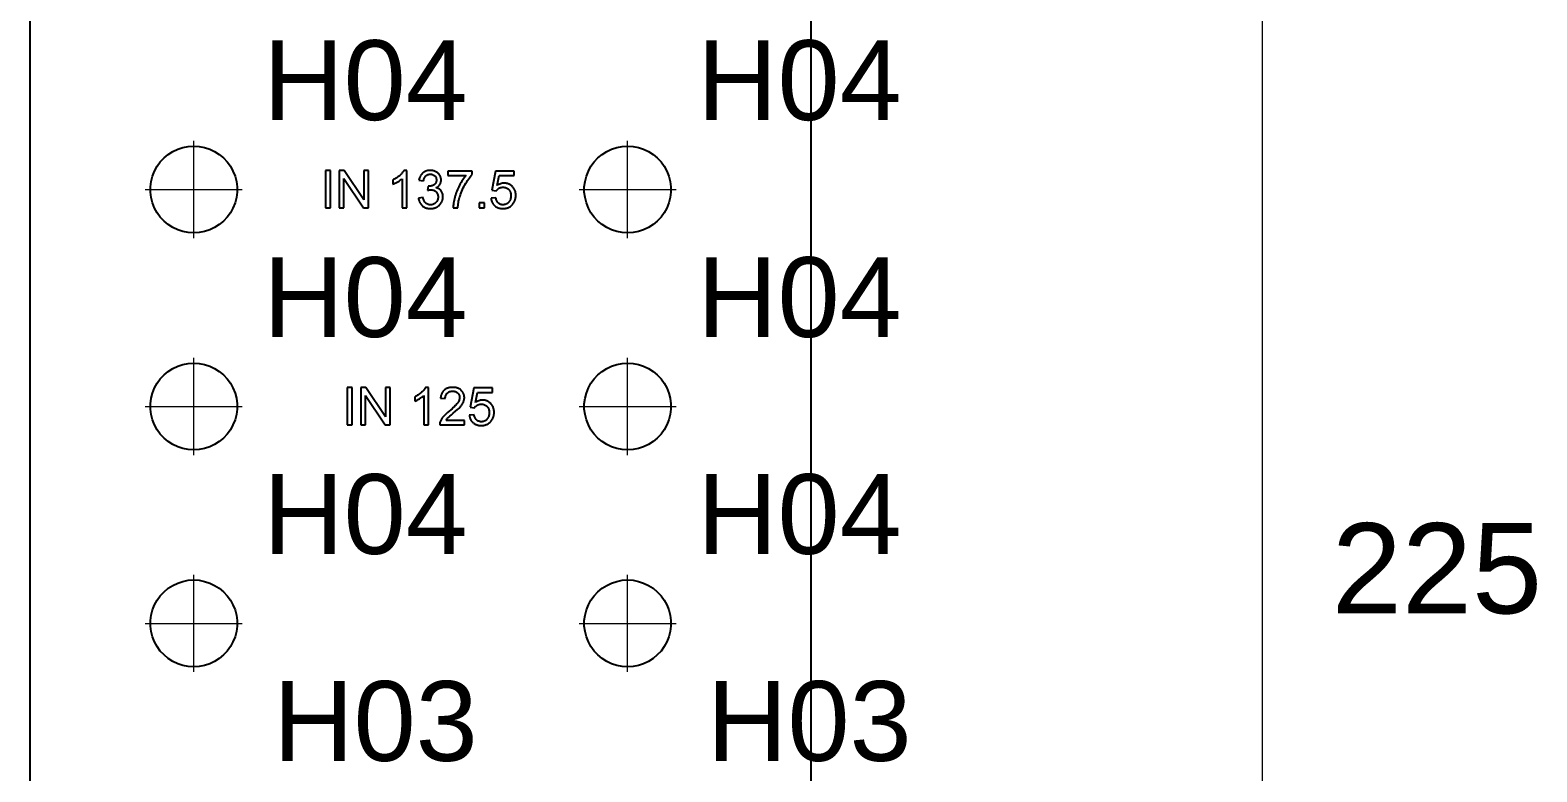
# Paper-space layout '01_三视图' of a CAD drawing. Header units: millimetres. Extents: x 8 to 451, y 8 to 289.
# Drawn here: x 149.75 to 193.16, y 185.43 to 206.8 of the extents above; entities that cross this region are included whole.
import ezdxf

# ---------------------------------------------------------------- set-up
doc = ezdxf.new("R2010")
doc.units = ezdxf.units.MM
doc.linetypes.add('WP_HIDDEN', pattern=[2.3, 1.5, -0.8])
for name, color, linetype, lineweight in [('ANNOTATIONS', 7, 'CONTINUOUS', 18), ('HIDDEN', 7, 'WP_HIDDEN', 13), ('VISIBLE', 7, 'CONTINUOUS', 25)]:
    doc.layers.add(name, color=color, linetype=linetype, lineweight=lineweight)
doc.styles.add('CJK', font='Arial Unicode.ttf')

psp = doc.layouts.new('01_三视图')

# ---------------------------------------------------------------- linework, layer by layer
at = {"layer": 'ANNOTATIONS'}
for p, q in [((185.25, 133.75), (185.25, 246.25)), ((154.463, 200.813), (154.463, 203.613)), ((166.963, 200.813), (166.963, 203.613)), ((153.063, 202.213), (155.863, 202.213)), ((165.563, 202.213), (168.363, 202.213)), ((154.463, 194.563), (154.463, 197.363)), ((166.963, 194.563), (166.963, 197.363)), ((153.063, 195.963), (155.863, 195.963)), ((165.563, 195.963), (168.363, 195.963)), ((154.463, 188.313), (154.463, 191.113)), ((166.963, 188.313), (166.963, 191.113)), ((153.063, 189.713), (155.863, 189.713)), ((165.563, 189.713), (168.363, 189.713))]:
    psp.add_line(p, q, dxfattribs=at)
at = {"layer": 'HIDDEN'}
for points in [[(149.75, 138.75), (149.75, 246.25)], [(172.25, 138.75), (172.25, 246.25)], [(160.987, 201.817), (160.995, 201.805)]]:
    psp.add_lwpolyline(points, dxfattribs=at)
at = {"layer": 'VISIBLE'}
for points in [[(149.75, 140.25), (149.75, 246.25)], [(172.25, 140.25), (172.25, 246.25)], [(154.463, 200.963), (154.306, 200.973), (154.152, 201.002), (154.003, 201.05), (153.86, 201.117), (153.728, 201.201), (153.607, 201.301), (153.5, 201.416), (153.407, 201.543), (153.332, 201.68), (153.274, 201.826), (153.235, 201.978), (153.215, 202.134), (153.215, 202.291), (153.235, 202.447), (153.274, 202.599), (153.332, 202.745), (153.407, 202.882), (153.5, 203.009), (153.607, 203.124), (153.728, 203.224), (153.86, 203.308), (154.003, 203.375), (154.152, 203.423), (154.306, 203.453), (154.463, 203.463), (154.619, 203.453), (154.774, 203.423), (154.923, 203.375), (155.065, 203.308), (155.197, 203.224), (155.318, 203.124), (155.426, 203.009), (155.518, 202.882), (155.594, 202.745), (155.652, 202.599), (155.691, 202.447), (155.71, 202.291), (155.71, 202.134), (155.691, 201.978), (155.652, 201.826), (155.594, 201.68), (155.518, 201.543), (155.426, 201.416), (155.318, 201.301), (155.197, 201.201), (155.065, 201.117), (154.923, 201.05), (154.774, 201.002), (154.619, 200.973), (154.463, 200.963)], [(166.963, 200.963), (166.806, 200.973), (166.652, 201.002), (166.503, 201.05), (166.36, 201.117), (166.228, 201.201), (166.107, 201.301), (166, 201.416), (165.907, 201.543), (165.832, 201.68), (165.774, 201.826), (165.735, 201.978), (165.715, 202.134), (165.715, 202.291), (165.735, 202.447), (165.774, 202.599), (165.832, 202.745), (165.907, 202.882), (166, 203.009), (166.107, 203.124), (166.228, 203.224), (166.36, 203.308), (166.503, 203.375), (166.652, 203.423), (166.806, 203.453), (166.963, 203.463), (167.119, 203.453), (167.274, 203.423), (167.423, 203.375), (167.565, 203.308), (167.697, 203.224), (167.818, 203.124), (167.926, 203.009), (168.018, 202.882), (168.094, 202.745), (168.152, 202.599), (168.191, 202.447), (168.21, 202.291), (168.21, 202.134), (168.191, 201.978), (168.152, 201.826), (168.094, 201.68), (168.018, 201.543), (167.926, 201.416), (167.818, 201.301), (167.697, 201.201), (167.565, 201.117), (167.423, 201.05), (167.274, 201.002), (167.119, 200.973), (166.963, 200.963)], [(158.258, 202.758), (158.258, 201.682)], [(158.4, 202.758), (158.258, 202.758)], [(158.4, 201.682), (158.4, 202.758)], [(158.65, 202.758), (158.65, 201.682)], [(158.796, 202.758), (158.65, 202.758)], [(159.361, 201.913), (158.796, 202.758)], [(159.361, 202.758), (159.361, 201.913)], [(159.498, 202.758), (159.361, 202.758)], [(159.498, 201.682), (159.498, 202.758)], [(160.494, 202.728), (160.482, 202.71)], [(160.505, 202.745), (160.494, 202.728)], [(160.514, 202.763), (160.505, 202.745)], [(160.599, 202.763), (160.514, 202.763)], [(160.599, 201.682), (160.599, 202.763)], [(161.096, 202.714), (161.084, 202.707)], [(161.108, 202.722), (161.096, 202.714)], [(161.12, 202.728), (161.108, 202.722)], [(161.132, 202.734), (161.12, 202.728)], [(161.145, 202.74), (161.132, 202.734)], [(161.158, 202.744), (161.145, 202.74)], [(161.172, 202.749), (161.158, 202.744)], [(161.186, 202.752), (161.172, 202.749)], [(161.2, 202.756), (161.186, 202.752)], [(161.214, 202.758), (161.2, 202.756)], [(161.229, 202.76), (161.214, 202.758)], [(161.244, 202.762), (161.229, 202.76)], [(161.276, 202.763), (161.244, 202.762)], [(161.298, 202.762), (161.276, 202.763)], [(161.319, 202.76), (161.298, 202.762)], [(161.34, 202.757), (161.319, 202.76)], [(161.36, 202.753), (161.34, 202.757)], [(161.38, 202.748), (161.36, 202.753)], [(161.4, 202.741), (161.38, 202.748)], [(161.419, 202.734), (161.4, 202.741)], [(161.438, 202.725), (161.419, 202.734)], [(161.456, 202.715), (161.438, 202.725)], [(161.473, 202.704), (161.456, 202.715)], [(161.783, 202.744), (161.783, 202.617)], [(162.48, 202.744), (161.783, 202.744)], [(162.48, 202.642), (162.48, 202.744)], [(163.156, 202.744), (163.052, 202.191)], [(163.692, 202.744), (163.156, 202.744)], [(163.692, 202.617), (163.692, 202.744)], [(158.786, 202.528), (159.352, 201.682)], [(158.786, 201.682), (158.786, 202.528)], [(160.23, 202.506), (160.203, 202.492)], [(160.203, 202.492), (160.203, 202.365)], [(160.203, 202.365), (160.235, 202.377)], [(160.257, 202.52), (160.23, 202.506)], [(160.235, 202.377), (160.269, 202.393)], [(160.282, 202.535), (160.257, 202.52)], [(160.269, 202.393), (160.304, 202.412)], [(160.307, 202.55), (160.282, 202.535)], [(160.304, 202.412), (160.342, 202.433)], [(160.331, 202.566), (160.307, 202.55)], [(160.354, 202.583), (160.331, 202.566)], [(160.342, 202.433), (160.379, 202.456)], [(160.376, 202.601), (160.354, 202.583)], [(160.397, 202.619), (160.376, 202.601)], [(160.379, 202.456), (160.412, 202.479)], [(160.417, 202.637), (160.397, 202.619)], [(160.412, 202.479), (160.442, 202.501)], [(160.435, 202.656), (160.417, 202.637)], [(160.452, 202.674), (160.435, 202.656)], [(160.442, 202.501), (160.455, 202.513)], [(160.468, 202.692), (160.452, 202.674)], [(160.455, 202.513), (160.467, 202.524)], [(160.467, 202.524), (160.467, 201.682)], [(160.482, 202.71), (160.468, 202.692)], [(160.959, 202.516), (160.952, 202.484)], [(160.952, 202.484), (161.084, 202.46)], [(160.968, 202.546), (160.959, 202.516)], [(160.973, 202.561), (160.968, 202.546)], [(160.979, 202.575), (160.973, 202.561)], [(160.985, 202.588), (160.979, 202.575)], [(160.992, 202.602), (160.985, 202.588)], [(160.999, 202.614), (160.992, 202.602)], [(161.006, 202.626), (160.999, 202.614)], [(161.014, 202.638), (161.006, 202.626)], [(161.023, 202.649), (161.014, 202.638)], [(161.032, 202.66), (161.023, 202.649)], [(161.042, 202.67), (161.032, 202.66)], [(161.052, 202.68), (161.042, 202.67)], [(161.062, 202.69), (161.052, 202.68)], [(161.073, 202.698), (161.062, 202.69)], [(161.084, 202.707), (161.073, 202.698)], [(161.084, 202.46), (161.088, 202.484)], [(161.088, 202.484), (161.094, 202.506)], [(161.094, 202.506), (161.1, 202.526)], [(161.1, 202.526), (161.108, 202.545)], [(161.108, 202.545), (161.117, 202.562)], [(161.117, 202.562), (161.127, 202.578)], [(161.127, 202.578), (161.138, 202.593)], [(161.138, 202.593), (161.15, 202.606)], [(161.15, 202.606), (161.163, 202.617)], [(161.163, 202.617), (161.177, 202.627)], [(161.177, 202.627), (161.192, 202.635)], [(161.192, 202.635), (161.208, 202.642)], [(161.214, 202.307), (161.199, 202.191)], [(161.208, 202.642), (161.224, 202.647)], [(161.235, 202.306), (161.214, 202.307)], [(161.224, 202.647), (161.242, 202.651)], [(161.256, 202.307), (161.235, 202.306)], [(161.242, 202.651), (161.26, 202.653)], [(161.277, 202.309), (161.256, 202.307)], [(161.26, 202.653), (161.279, 202.654)], [(161.296, 202.312), (161.277, 202.309)], [(161.279, 202.654), (161.298, 202.653)], [(161.316, 202.317), (161.296, 202.312)], [(161.298, 202.653), (161.316, 202.651)], [(161.316, 202.651), (161.333, 202.647)], [(161.334, 202.323), (161.316, 202.317)], [(161.333, 202.647), (161.349, 202.642)], [(161.353, 202.331), (161.334, 202.323)], [(161.349, 202.642), (161.365, 202.635)], [(161.37, 202.34), (161.353, 202.331)], [(161.365, 202.635), (161.379, 202.627)], [(161.387, 202.35), (161.37, 202.34)], [(161.379, 202.627), (161.393, 202.617)], [(161.396, 202.356), (161.387, 202.35)], [(161.393, 202.617), (161.406, 202.606)], [(161.403, 202.362), (161.396, 202.356)], [(161.41, 202.368), (161.403, 202.362)], [(161.406, 202.606), (161.417, 202.594)], [(161.417, 202.375), (161.41, 202.368)], [(161.417, 202.594), (161.427, 202.581)], [(161.423, 202.382), (161.417, 202.375)], [(161.429, 202.39), (161.423, 202.382)], [(161.427, 202.581), (161.436, 202.567)], [(161.434, 202.398), (161.429, 202.39)], [(161.438, 202.406), (161.434, 202.398)], [(161.436, 202.567), (161.443, 202.552)], [(161.442, 202.415), (161.438, 202.406)], [(161.445, 202.424), (161.442, 202.415)], [(161.443, 202.552), (161.448, 202.537)], [(161.448, 202.433), (161.445, 202.424)], [(161.448, 202.537), (161.452, 202.521)], [(161.451, 202.443), (161.448, 202.433)], [(161.454, 202.464), (161.451, 202.443)], [(161.452, 202.521), (161.454, 202.504)], [(161.454, 202.504), (161.455, 202.486)], [(161.455, 202.486), (161.454, 202.464)], [(161.46, 202.274), (161.477, 202.283)], [(161.489, 202.693), (161.473, 202.704)], [(161.477, 202.283), (161.492, 202.293)], [(161.503, 202.68), (161.489, 202.693)], [(161.492, 202.293), (161.507, 202.304)], [(161.517, 202.667), (161.503, 202.68)], [(161.507, 202.304), (161.52, 202.316)], [(161.53, 202.653), (161.517, 202.667)], [(161.52, 202.316), (161.532, 202.329)], [(161.541, 202.638), (161.53, 202.653)], [(161.532, 202.329), (161.543, 202.342)], [(161.551, 202.622), (161.541, 202.638)], [(161.543, 202.342), (161.553, 202.356)], [(161.561, 202.605), (161.551, 202.622)], [(161.553, 202.356), (161.562, 202.37)], [(161.569, 202.589), (161.561, 202.605)], [(161.562, 202.37), (161.57, 202.385)], [(161.575, 202.572), (161.569, 202.589)], [(161.57, 202.385), (161.576, 202.401)], [(161.581, 202.554), (161.575, 202.572)], [(161.576, 202.401), (161.581, 202.416)], [(161.585, 202.537), (161.581, 202.554)], [(161.581, 202.416), (161.585, 202.432)], [(161.588, 202.519), (161.585, 202.537)], [(161.585, 202.432), (161.588, 202.449)], [(161.59, 202.501), (161.588, 202.519)], [(161.588, 202.449), (161.59, 202.466)], [(161.591, 202.483), (161.59, 202.501)], [(161.59, 202.466), (161.591, 202.483)], [(161.783, 202.617), (162.31, 202.617)], [(162.099, 202.294), (162.079, 202.251)], [(162.121, 202.336), (162.099, 202.294)], [(162.143, 202.377), (162.121, 202.336)], [(162.166, 202.416), (162.143, 202.377)], [(162.189, 202.454), (162.166, 202.416)], [(162.213, 202.49), (162.189, 202.454)], [(162.237, 202.524), (162.213, 202.49)], [(162.229, 202.259), (162.252, 202.305)], [(162.261, 202.557), (162.237, 202.524)], [(162.252, 202.305), (162.276, 202.351)], [(162.285, 202.588), (162.261, 202.557)], [(162.276, 202.351), (162.302, 202.395)], [(162.31, 202.617), (162.285, 202.588)], [(162.302, 202.395), (162.327, 202.437)], [(162.327, 202.437), (162.352, 202.477)], [(162.352, 202.477), (162.378, 202.514)], [(162.378, 202.514), (162.403, 202.549)], [(162.403, 202.549), (162.429, 202.582)], [(162.429, 202.582), (162.454, 202.613)], [(162.454, 202.613), (162.48, 202.642)], [(163.204, 202.328), (163.262, 202.617)], [(163.228, 202.344), (163.204, 202.328)], [(163.253, 202.358), (163.228, 202.344)], [(163.278, 202.369), (163.253, 202.358)], [(163.262, 202.617), (163.692, 202.617)], [(163.303, 202.379), (163.278, 202.369)], [(163.329, 202.386), (163.303, 202.379)], [(163.326, 202.275), (163.341, 202.277)], [(163.355, 202.391), (163.329, 202.386)], [(163.341, 202.277), (163.356, 202.278)], [(163.381, 202.394), (163.355, 202.391)], [(163.356, 202.278), (163.372, 202.279)], [(163.372, 202.279), (163.397, 202.278)], [(163.407, 202.396), (163.381, 202.394)], [(163.397, 202.278), (163.421, 202.275)], [(163.425, 202.395), (163.407, 202.396)], [(163.442, 202.394), (163.425, 202.395)], [(163.459, 202.392), (163.442, 202.394)], [(163.475, 202.389), (163.459, 202.392)], [(163.491, 202.386), (163.475, 202.389)], [(163.507, 202.382), (163.491, 202.386)], [(163.522, 202.377), (163.507, 202.382)], [(163.537, 202.371), (163.522, 202.377)], [(163.552, 202.365), (163.537, 202.371)], [(163.566, 202.357), (163.552, 202.365)], [(163.58, 202.349), (163.566, 202.357)], [(163.594, 202.341), (163.58, 202.349)], [(163.607, 202.331), (163.594, 202.341)], [(163.62, 202.321), (163.607, 202.331)], [(163.633, 202.31), (163.62, 202.321)], [(163.645, 202.298), (163.633, 202.31)], [(163.657, 202.285), (163.645, 202.298)], [(163.668, 202.273), (163.657, 202.285)], [(161.071, 201.984), (160.939, 201.966)], [(160.939, 201.966), (160.941, 201.949)], [(160.941, 201.949), (160.943, 201.933)], [(160.943, 201.933), (160.946, 201.917)], [(160.946, 201.917), (160.95, 201.902)], [(160.95, 201.902), (160.955, 201.887)], [(160.955, 201.887), (160.96, 201.872)], [(160.96, 201.872), (160.966, 201.858)], [(160.966, 201.858), (160.972, 201.844)], [(160.972, 201.844), (160.979, 201.831)], [(161.077, 201.956), (161.071, 201.984)], [(161.084, 201.931), (161.077, 201.956)], [(161.092, 201.908), (161.084, 201.931)], [(161.102, 201.887), (161.092, 201.908)], [(161.112, 201.868), (161.102, 201.887)], [(161.123, 201.85), (161.112, 201.868)], [(161.135, 201.835), (161.123, 201.85)], [(161.199, 202.191), (161.226, 202.198)], [(161.226, 202.198), (161.251, 202.202)], [(161.251, 202.202), (161.273, 202.205)], [(161.273, 202.205), (161.293, 202.206)], [(161.293, 202.206), (161.315, 202.205)], [(161.315, 202.205), (161.336, 202.202)], [(161.336, 202.202), (161.357, 202.198)], [(161.357, 202.198), (161.376, 202.191)], [(161.376, 202.191), (161.395, 202.183)], [(161.395, 202.183), (161.412, 202.173)], [(161.412, 202.173), (161.429, 202.161)], [(161.429, 202.161), (161.444, 202.147)], [(161.454, 201.853), (161.439, 201.837)], [(161.442, 202.265), (161.46, 202.274)], [(161.466, 202.259), (161.442, 202.265)], [(161.444, 202.147), (161.458, 202.132)], [(161.467, 201.871), (161.454, 201.853)], [(161.458, 202.132), (161.47, 202.115)], [(161.487, 202.251), (161.466, 202.259)], [(161.478, 201.89), (161.467, 201.871)], [(161.47, 202.115), (161.48, 202.098)], [(161.487, 201.909), (161.478, 201.89)], [(161.48, 202.098), (161.489, 202.08)], [(161.508, 202.242), (161.487, 202.251)], [(161.494, 201.93), (161.487, 201.909)], [(161.489, 202.08), (161.495, 202.061)], [(161.499, 201.951), (161.494, 201.93)], [(161.495, 202.061), (161.5, 202.04)], [(161.502, 201.973), (161.499, 201.951)], [(161.5, 202.04), (161.502, 202.019)], [(161.502, 202.019), (161.503, 201.997)], [(161.503, 201.997), (161.502, 201.973)], [(161.527, 202.231), (161.508, 202.242)], [(161.545, 202.219), (161.527, 202.231)], [(161.562, 202.205), (161.545, 202.219)], [(161.577, 202.19), (161.562, 202.205)], [(161.591, 202.173), (161.577, 202.19)], [(161.603, 202.156), (161.591, 202.173)], [(161.614, 202.137), (161.603, 202.156)], [(161.603, 201.84), (161.611, 201.855)], [(161.611, 201.855), (161.618, 201.869)], [(161.623, 202.116), (161.614, 202.137)], [(161.618, 201.869), (161.624, 201.885)], [(161.63, 202.095), (161.623, 202.116)], [(161.624, 201.885), (161.629, 201.9)], [(161.629, 201.9), (161.634, 201.916)], [(161.636, 202.073), (161.63, 202.095)], [(161.634, 201.916), (161.637, 201.932)], [(161.64, 202.05), (161.636, 202.073)], [(161.637, 201.932), (161.64, 201.948)], [(161.643, 202.025), (161.64, 202.05)], [(161.64, 201.948), (161.642, 201.965)], [(161.642, 201.965), (161.643, 201.982)], [(161.644, 202), (161.643, 202.025)], [(161.643, 201.982), (161.644, 202)], [(161.954, 201.861), (161.947, 201.822)], [(161.963, 201.902), (161.954, 201.861)], [(161.972, 201.945), (161.963, 201.902)], [(161.984, 201.989), (161.972, 201.945)], [(161.996, 202.033), (161.984, 201.989)], [(162.01, 202.078), (161.996, 202.033)], [(162.025, 202.122), (162.01, 202.078)], [(162.042, 202.165), (162.025, 202.122)], [(162.059, 202.209), (162.042, 202.165)], [(162.079, 202.251), (162.059, 202.209)], [(162.088, 201.836), (162.094, 201.873)], [(162.094, 201.873), (162.102, 201.909)], [(162.102, 201.909), (162.111, 201.944)], [(162.111, 201.944), (162.12, 201.978)], [(162.12, 201.978), (162.135, 202.025)], [(162.135, 202.025), (162.151, 202.073)], [(162.151, 202.073), (162.168, 202.12)], [(162.168, 202.12), (162.187, 202.167)], [(162.187, 202.167), (162.207, 202.213)], [(162.207, 202.213), (162.229, 202.259)], [(163.167, 201.976), (163.029, 201.964)], [(163.029, 201.964), (163.031, 201.947)], [(163.031, 201.947), (163.033, 201.931)], [(163.033, 201.931), (163.036, 201.915)], [(163.036, 201.915), (163.04, 201.899)], [(163.04, 201.899), (163.045, 201.884)], [(163.045, 201.884), (163.05, 201.869)], [(163.05, 201.869), (163.055, 201.855)], [(163.052, 202.191), (163.176, 202.175)], [(163.055, 201.855), (163.062, 201.841)], [(163.172, 201.951), (163.167, 201.976)], [(163.178, 201.928), (163.172, 201.951)], [(163.176, 202.175), (163.184, 202.186)], [(163.185, 201.907), (163.178, 201.928)], [(163.184, 202.186), (163.192, 202.197)], [(163.193, 201.887), (163.185, 201.907)], [(163.192, 202.197), (163.201, 202.207)], [(163.203, 201.868), (163.193, 201.887)], [(163.201, 202.207), (163.211, 202.216)], [(163.213, 201.852), (163.203, 201.868)], [(163.211, 202.216), (163.221, 202.226)], [(163.226, 201.837), (163.213, 201.852)], [(163.221, 202.226), (163.233, 202.234)], [(163.233, 202.234), (163.244, 202.242)], [(163.244, 202.242), (163.257, 202.25)], [(163.257, 202.25), (163.27, 202.257)], [(163.27, 202.257), (163.283, 202.262)], [(163.283, 202.262), (163.297, 202.267)], [(163.297, 202.267), (163.311, 202.272)], [(163.311, 202.272), (163.326, 202.275)], [(163.421, 202.275), (163.444, 202.27)], [(163.444, 202.27), (163.465, 202.262)], [(163.465, 202.262), (163.485, 202.253)], [(163.485, 202.253), (163.504, 202.242)], [(163.504, 202.242), (163.522, 202.229)], [(163.536, 201.844), (163.519, 201.827)], [(163.522, 202.229), (163.539, 202.213)], [(163.544, 201.853), (163.536, 201.844)], [(163.539, 202.213), (163.546, 202.205)], [(163.551, 201.863), (163.544, 201.853)], [(163.546, 202.205), (163.553, 202.196)], [(163.558, 201.873), (163.551, 201.863)], [(163.553, 202.196), (163.56, 202.187)], [(163.565, 201.883), (163.558, 201.873)], [(163.56, 202.187), (163.566, 202.178)], [(163.571, 201.894), (163.565, 201.883)], [(163.566, 202.178), (163.572, 202.168)], [(163.576, 201.905), (163.571, 201.894)], [(163.572, 202.168), (163.577, 202.158)], [(163.581, 201.916), (163.576, 201.905)], [(163.577, 202.158), (163.582, 202.147)], [(163.586, 201.928), (163.581, 201.916)], [(163.582, 202.147), (163.586, 202.136)], [(163.586, 202.136), (163.593, 202.113)], [(163.593, 201.952), (163.586, 201.928)], [(163.593, 202.113), (163.598, 202.089)], [(163.598, 201.978), (163.593, 201.952)], [(163.598, 202.089), (163.601, 202.063)], [(163.601, 202.006), (163.598, 201.978)], [(163.601, 202.063), (163.602, 202.035)], [(163.602, 202.035), (163.601, 202.006)], [(163.678, 202.259), (163.668, 202.273)], [(163.688, 202.246), (163.678, 202.259)], [(163.686, 201.835), (163.694, 201.85)], [(163.696, 202.231), (163.688, 202.246)], [(163.694, 201.85), (163.702, 201.865)], [(163.704, 202.217), (163.696, 202.231)], [(163.702, 201.865), (163.709, 201.88)], [(163.712, 202.202), (163.704, 202.217)], [(163.709, 201.88), (163.715, 201.895)], [(163.718, 202.186), (163.712, 202.202)], [(163.715, 201.895), (163.721, 201.911)], [(163.724, 202.17), (163.718, 202.186)], [(163.721, 201.911), (163.726, 201.926)], [(163.729, 202.154), (163.724, 202.17)], [(163.726, 201.926), (163.73, 201.943)], [(163.733, 202.137), (163.729, 202.154)], [(163.73, 201.943), (163.734, 201.959)], [(163.736, 202.12), (163.733, 202.137)], [(163.734, 201.959), (163.737, 201.976)], [(163.739, 202.102), (163.736, 202.12)], [(163.737, 201.976), (163.739, 201.993)], [(163.741, 202.084), (163.739, 202.102)], [(163.739, 201.993), (163.741, 202.011)], [(163.742, 202.066), (163.741, 202.084)], [(163.741, 202.011), (163.742, 202.029)], [(163.742, 202.047), (163.742, 202.066)], [(163.742, 202.029), (163.742, 202.047)], [(158.258, 201.682), (158.4, 201.682)], [(158.65, 201.682), (158.786, 201.682)], [(159.352, 201.682), (159.498, 201.682)], [(160.467, 201.682), (160.599, 201.682)], [(160.979, 201.831), (160.987, 201.817)], [(160.987, 201.817), (160.995, 201.805)], [(160.995, 201.805), (161.004, 201.792)], [(161.004, 201.792), (161.013, 201.781)], [(161.013, 201.781), (161.023, 201.769)], [(161.023, 201.769), (161.034, 201.758)], [(161.034, 201.758), (161.046, 201.747)], [(161.046, 201.747), (161.057, 201.737)], [(161.057, 201.737), (161.07, 201.727)], [(161.07, 201.727), (161.082, 201.718)], [(161.082, 201.718), (161.095, 201.71)], [(161.095, 201.71), (161.109, 201.703)], [(161.109, 201.703), (161.123, 201.696)], [(161.123, 201.696), (161.137, 201.689)], [(161.148, 201.822), (161.135, 201.835)], [(161.137, 201.689), (161.151, 201.684)], [(161.162, 201.81), (161.148, 201.822)], [(161.151, 201.684), (161.166, 201.679)], [(161.177, 201.8), (161.162, 201.81)], [(161.166, 201.679), (161.181, 201.675)], [(161.193, 201.791), (161.177, 201.8)], [(161.181, 201.675), (161.197, 201.671)], [(161.209, 201.784), (161.193, 201.791)], [(161.197, 201.671), (161.213, 201.668)], [(161.226, 201.779), (161.209, 201.784)], [(161.213, 201.668), (161.229, 201.666)], [(161.244, 201.775), (161.226, 201.779)], [(161.229, 201.666), (161.246, 201.664)], [(161.262, 201.773), (161.244, 201.775)], [(161.246, 201.664), (161.263, 201.663)], [(161.282, 201.772), (161.262, 201.773)], [(161.263, 201.663), (161.281, 201.663)], [(161.281, 201.663), (161.3, 201.663)], [(161.304, 201.773), (161.282, 201.772)], [(161.3, 201.663), (161.319, 201.664)], [(161.326, 201.776), (161.304, 201.773)], [(161.319, 201.664), (161.338, 201.666)], [(161.347, 201.781), (161.326, 201.776)], [(161.338, 201.666), (161.356, 201.669)], [(161.368, 201.788), (161.347, 201.781)], [(161.356, 201.669), (161.374, 201.672)], [(161.387, 201.797), (161.368, 201.788)], [(161.374, 201.672), (161.391, 201.676)], [(161.405, 201.808), (161.387, 201.797)], [(161.391, 201.676), (161.408, 201.681)], [(161.423, 201.822), (161.405, 201.808)], [(161.408, 201.681), (161.424, 201.687)], [(161.439, 201.837), (161.423, 201.822)], [(161.424, 201.687), (161.44, 201.694)], [(161.44, 201.694), (161.456, 201.701)], [(161.456, 201.701), (161.471, 201.709)], [(161.471, 201.709), (161.486, 201.718)], [(161.486, 201.718), (161.5, 201.727)], [(161.5, 201.727), (161.514, 201.738)], [(161.514, 201.738), (161.528, 201.749)], [(161.528, 201.749), (161.541, 201.761)], [(161.541, 201.761), (161.553, 201.773)], [(161.553, 201.773), (161.565, 201.786)], [(161.565, 201.786), (161.576, 201.799)], [(161.576, 201.799), (161.586, 201.812)], [(161.586, 201.812), (161.595, 201.826)], [(161.595, 201.826), (161.603, 201.84)], [(161.935, 201.714), (161.934, 201.682)], [(161.934, 201.682), (162.07, 201.682)], [(161.938, 201.749), (161.935, 201.714)], [(161.942, 201.784), (161.938, 201.749)], [(161.947, 201.822), (161.942, 201.784)], [(162.07, 201.682), (162.073, 201.722)], [(162.073, 201.722), (162.077, 201.761)], [(162.077, 201.761), (162.082, 201.799)], [(162.082, 201.799), (162.088, 201.836)], [(162.685, 201.832), (162.685, 201.682)], [(162.835, 201.832), (162.685, 201.832)], [(162.685, 201.682), (162.835, 201.682)], [(162.835, 201.682), (162.835, 201.832)], [(163.062, 201.841), (163.069, 201.828)], [(163.069, 201.828), (163.076, 201.815)], [(163.076, 201.815), (163.084, 201.802)], [(163.084, 201.802), (163.093, 201.79)], [(163.093, 201.79), (163.103, 201.778)], [(163.103, 201.778), (163.113, 201.767)], [(163.113, 201.767), (163.123, 201.756)], [(163.123, 201.756), (163.135, 201.746)], [(163.135, 201.746), (163.146, 201.736)], [(163.146, 201.736), (163.159, 201.726)], [(163.159, 201.726), (163.171, 201.718)], [(163.171, 201.718), (163.184, 201.71)], [(163.184, 201.71), (163.198, 201.702)], [(163.198, 201.702), (163.212, 201.696)], [(163.212, 201.696), (163.226, 201.689)], [(163.239, 201.823), (163.226, 201.837)], [(163.226, 201.689), (163.241, 201.684)], [(163.253, 201.811), (163.239, 201.823)], [(163.241, 201.684), (163.256, 201.679)], [(163.268, 201.801), (163.253, 201.811)], [(163.256, 201.679), (163.272, 201.675)], [(163.284, 201.792), (163.268, 201.801)], [(163.272, 201.675), (163.288, 201.671)], [(163.301, 201.785), (163.284, 201.792)], [(163.288, 201.671), (163.304, 201.669)], [(163.318, 201.779), (163.301, 201.785)], [(163.304, 201.669), (163.321, 201.666)], [(163.336, 201.775), (163.318, 201.779)], [(163.321, 201.666), (163.339, 201.665)], [(163.355, 201.773), (163.336, 201.775)], [(163.339, 201.665), (163.356, 201.664)], [(163.374, 201.772), (163.355, 201.773)], [(163.356, 201.664), (163.374, 201.663)], [(163.398, 201.773), (163.374, 201.772)], [(163.374, 201.663), (163.397, 201.664)], [(163.397, 201.664), (163.418, 201.665)], [(163.42, 201.777), (163.398, 201.773)], [(163.418, 201.665), (163.439, 201.668)], [(163.431, 201.779), (163.42, 201.777)], [(163.442, 201.782), (163.431, 201.779)], [(163.439, 201.668), (163.459, 201.672)], [(163.452, 201.786), (163.442, 201.782)], [(163.463, 201.79), (163.452, 201.786)], [(163.459, 201.672), (163.479, 201.676)], [(163.472, 201.795), (163.463, 201.79)], [(163.482, 201.8), (163.472, 201.795)], [(163.479, 201.676), (163.498, 201.682)], [(163.501, 201.813), (163.482, 201.8)], [(163.498, 201.682), (163.517, 201.688)], [(163.519, 201.827), (163.501, 201.813)], [(163.517, 201.688), (163.535, 201.696)], [(163.535, 201.696), (163.552, 201.705)], [(163.552, 201.705), (163.569, 201.714)], [(163.569, 201.714), (163.585, 201.725)], [(163.585, 201.725), (163.601, 201.737)], [(163.601, 201.737), (163.616, 201.75)], [(163.616, 201.75), (163.63, 201.763)], [(163.63, 201.763), (163.644, 201.778)], [(163.644, 201.778), (163.657, 201.794)], [(163.657, 201.794), (163.667, 201.808)], [(163.667, 201.808), (163.677, 201.821)], [(163.677, 201.821), (163.686, 201.835)], [(154.463, 194.713), (154.306, 194.723), (154.152, 194.752), (154.003, 194.8), (153.86, 194.867), (153.728, 194.951), (153.607, 195.051), (153.5, 195.166), (153.407, 195.293), (153.332, 195.43), (153.274, 195.576), (153.235, 195.728), (153.215, 195.884), (153.215, 196.041), (153.235, 196.197), (153.274, 196.349), (153.332, 196.495), (153.407, 196.632), (153.5, 196.759), (153.607, 196.874), (153.728, 196.974), (153.86, 197.058), (154.003, 197.125), (154.152, 197.173), (154.306, 197.203), (154.463, 197.213), (154.619, 197.203), (154.774, 197.173), (154.923, 197.125), (155.065, 197.058), (155.197, 196.974), (155.318, 196.874), (155.426, 196.759), (155.518, 196.632), (155.594, 196.495), (155.652, 196.349), (155.691, 196.197), (155.71, 196.041), (155.71, 195.884), (155.691, 195.728), (155.652, 195.576), (155.594, 195.43), (155.518, 195.293), (155.426, 195.166), (155.318, 195.051), (155.197, 194.951), (155.065, 194.867), (154.923, 194.8), (154.774, 194.752), (154.619, 194.723), (154.463, 194.713)], [(166.963, 194.713), (166.806, 194.723), (166.652, 194.752), (166.503, 194.8), (166.36, 194.867), (166.228, 194.951), (166.107, 195.051), (166, 195.166), (165.907, 195.293), (165.832, 195.43), (165.774, 195.576), (165.735, 195.728), (165.715, 195.884), (165.715, 196.041), (165.735, 196.197), (165.774, 196.349), (165.832, 196.495), (165.907, 196.632), (166, 196.759), (166.107, 196.874), (166.228, 196.974), (166.36, 197.058), (166.503, 197.125), (166.652, 197.173), (166.806, 197.203), (166.963, 197.213), (167.119, 197.203), (167.274, 197.173), (167.423, 197.125), (167.565, 197.058), (167.697, 196.974), (167.818, 196.874), (167.926, 196.759), (168.018, 196.632), (168.094, 196.495), (168.152, 196.349), (168.191, 196.197), (168.21, 196.041), (168.21, 195.884), (168.191, 195.728), (168.152, 195.576), (168.094, 195.43), (168.018, 195.293), (167.926, 195.166), (167.818, 195.051), (167.697, 194.951), (167.565, 194.867), (167.423, 194.8), (167.274, 194.752), (167.119, 194.723), (166.963, 194.713)], [(158.883, 196.508), (158.883, 195.431)], [(159.026, 196.508), (158.883, 196.508)], [(159.026, 195.431), (159.026, 196.508)], [(159.276, 196.508), (159.276, 195.431)], [(159.422, 196.508), (159.276, 196.508)], [(159.412, 196.278), (159.978, 195.431)], [(159.412, 195.431), (159.412, 196.278)], [(159.988, 195.663), (159.422, 196.508)], [(159.988, 196.508), (159.988, 195.663)], [(160.124, 196.508), (159.988, 196.508)], [(160.124, 195.431), (160.124, 196.508)], [(160.857, 196.256), (160.83, 196.242)], [(160.83, 196.242), (160.83, 196.114)], [(160.884, 196.27), (160.857, 196.256)], [(160.909, 196.285), (160.884, 196.27)], [(160.934, 196.3), (160.909, 196.285)], [(160.958, 196.316), (160.934, 196.3)], [(160.981, 196.333), (160.958, 196.316)], [(160.969, 196.183), (161.006, 196.206)], [(161.003, 196.35), (160.981, 196.333)], [(161.024, 196.369), (161.003, 196.35)], [(161.006, 196.206), (161.039, 196.228)], [(161.044, 196.387), (161.024, 196.369)], [(161.039, 196.228), (161.069, 196.251)], [(161.062, 196.406), (161.044, 196.387)], [(161.079, 196.424), (161.062, 196.406)], [(161.069, 196.251), (161.082, 196.262)], [(161.095, 196.442), (161.079, 196.424)], [(161.082, 196.262), (161.094, 196.274)], [(161.094, 196.274), (161.094, 195.431)], [(161.109, 196.46), (161.095, 196.442)], [(161.121, 196.478), (161.109, 196.46)], [(161.132, 196.495), (161.121, 196.478)], [(161.141, 196.513), (161.132, 196.495)], [(161.227, 196.513), (161.141, 196.513)], [(161.227, 195.431), (161.227, 196.513)], [(161.576, 196.22), (161.574, 196.201)], [(161.574, 196.201), (161.709, 196.187)], [(161.578, 196.238), (161.576, 196.22)], [(161.581, 196.256), (161.578, 196.238)], [(161.585, 196.273), (161.581, 196.256)], [(161.59, 196.289), (161.585, 196.273)], [(161.595, 196.305), (161.59, 196.289)], [(161.6, 196.32), (161.595, 196.305)], [(161.607, 196.335), (161.6, 196.32)], [(161.614, 196.349), (161.607, 196.335)], [(161.621, 196.363), (161.614, 196.349)], [(161.629, 196.376), (161.621, 196.363)], [(161.638, 196.389), (161.629, 196.376)], [(161.647, 196.401), (161.638, 196.389)], [(161.657, 196.412), (161.647, 196.401)], [(161.668, 196.423), (161.657, 196.412)], [(161.679, 196.433), (161.668, 196.423)], [(161.69, 196.443), (161.679, 196.433)], [(161.702, 196.452), (161.69, 196.443)], [(161.715, 196.46), (161.702, 196.452)], [(161.709, 196.187), (161.711, 196.212)], [(161.711, 196.212), (161.713, 196.235)], [(161.713, 196.235), (161.718, 196.257)], [(161.728, 196.468), (161.715, 196.46)], [(161.718, 196.257), (161.724, 196.278)], [(161.724, 196.278), (161.732, 196.297)], [(161.742, 196.475), (161.728, 196.468)], [(161.732, 196.297), (161.742, 196.314)], [(161.756, 196.482), (161.742, 196.475)], [(161.742, 196.314), (161.754, 196.331)], [(161.754, 196.331), (161.768, 196.346)], [(161.77, 196.487), (161.756, 196.482)], [(161.768, 196.346), (161.782, 196.359)], [(161.785, 196.493), (161.77, 196.487)], [(161.782, 196.359), (161.799, 196.371)], [(161.801, 196.497), (161.785, 196.493)], [(161.799, 196.371), (161.816, 196.381)], [(161.817, 196.501), (161.801, 196.497)], [(161.816, 196.381), (161.834, 196.389)], [(161.833, 196.505), (161.817, 196.501)], [(161.85, 196.508), (161.833, 196.505)], [(161.834, 196.389), (161.854, 196.395)], [(161.868, 196.51), (161.85, 196.508)], [(161.854, 196.395), (161.875, 196.4)], [(161.886, 196.511), (161.868, 196.51)], [(161.875, 196.4), (161.897, 196.402)], [(161.904, 196.512), (161.886, 196.511)], [(161.897, 196.402), (161.92, 196.403)], [(161.923, 196.513), (161.904, 196.512)], [(161.92, 196.403), (161.942, 196.402)], [(161.942, 196.512), (161.923, 196.513)], [(161.961, 196.511), (161.942, 196.512)], [(161.942, 196.402), (161.963, 196.4)], [(161.979, 196.51), (161.961, 196.511)], [(161.963, 196.4), (161.983, 196.396)], [(161.997, 196.507), (161.979, 196.51)], [(161.983, 196.396), (162.002, 196.39)], [(162.014, 196.504), (161.997, 196.507)], [(162.002, 196.39), (162.02, 196.382)], [(162.03, 196.501), (162.014, 196.504)], [(162.02, 196.382), (162.037, 196.373)], [(162.047, 196.496), (162.03, 196.501)], [(162.037, 196.373), (162.052, 196.362)], [(162.062, 196.491), (162.047, 196.496)], [(162.052, 196.362), (162.067, 196.349)], [(162.077, 196.485), (162.062, 196.491)], [(162.067, 196.349), (162.08, 196.335)], [(162.092, 196.479), (162.077, 196.485)], [(162.08, 196.335), (162.092, 196.321)], [(162.106, 196.472), (162.092, 196.479)], [(162.092, 196.321), (162.101, 196.305)], [(162.101, 196.305), (162.109, 196.289)], [(162.119, 196.464), (162.106, 196.472)], [(162.109, 196.289), (162.115, 196.272)], [(162.115, 196.272), (162.12, 196.254)], [(162.133, 196.456), (162.119, 196.464)], [(162.12, 196.254), (162.122, 196.236)], [(162.122, 196.236), (162.123, 196.217)], [(162.123, 196.217), (162.122, 196.198)], [(162.145, 196.447), (162.133, 196.456)], [(162.157, 196.437), (162.145, 196.447)], [(162.169, 196.427), (162.157, 196.437)], [(162.18, 196.416), (162.169, 196.427)], [(162.19, 196.405), (162.18, 196.416)], [(162.199, 196.393), (162.19, 196.405)], [(162.208, 196.381), (162.199, 196.393)], [(162.216, 196.369), (162.208, 196.381)], [(162.224, 196.356), (162.216, 196.369)], [(162.23, 196.344), (162.224, 196.356)], [(162.236, 196.33), (162.23, 196.344)], [(162.242, 196.317), (162.236, 196.33)], [(162.246, 196.303), (162.242, 196.317)], [(162.25, 196.289), (162.246, 196.303)], [(162.253, 196.275), (162.25, 196.289)], [(162.256, 196.26), (162.253, 196.275)], [(162.258, 196.245), (162.256, 196.26)], [(162.259, 196.229), (162.258, 196.245)], [(162.259, 196.214), (162.259, 196.229)], [(162.259, 196.197), (162.259, 196.214)], [(162.53, 196.494), (162.426, 195.94)], [(163.066, 196.494), (162.53, 196.494)], [(162.578, 196.078), (162.636, 196.367)], [(162.636, 196.367), (163.066, 196.367)], [(163.066, 196.367), (163.066, 196.494)], [(160.83, 196.114), (160.862, 196.127)], [(160.862, 196.127), (160.896, 196.143)], [(160.896, 196.143), (160.931, 196.161)], [(160.931, 196.161), (160.969, 196.183)], [(161.771, 195.784), (161.747, 195.763)], [(161.824, 195.829), (161.771, 195.784)], [(161.866, 195.864), (161.824, 195.829)], [(161.905, 195.898), (161.866, 195.864)], [(161.887, 195.719), (161.941, 195.765)], [(161.94, 195.929), (161.905, 195.898)], [(161.971, 195.958), (161.94, 195.929)], [(161.941, 195.765), (162.007, 195.822)], [(161.999, 195.986), (161.971, 195.958)], [(162.023, 196.012), (161.999, 195.986)], [(162.007, 195.822), (162.063, 195.873)], [(162.044, 196.036), (162.023, 196.012)], [(162.061, 196.057), (162.044, 196.036)], [(162.076, 196.078), (162.061, 196.057)], [(162.063, 195.873), (162.087, 195.896)], [(162.088, 196.099), (162.076, 196.078)], [(162.087, 195.896), (162.109, 195.917)], [(162.099, 196.119), (162.088, 196.099)], [(162.108, 196.139), (162.099, 196.119)], [(162.114, 196.159), (162.108, 196.139)], [(162.109, 195.917), (162.128, 195.937)], [(162.119, 196.179), (162.114, 196.159)], [(162.122, 196.198), (162.119, 196.179)], [(162.128, 195.937), (162.145, 195.955)], [(162.145, 195.955), (162.16, 195.972)], [(162.16, 195.972), (162.173, 195.989)], [(162.173, 195.989), (162.186, 196.006)], [(162.186, 196.006), (162.197, 196.022)], [(162.197, 196.022), (162.208, 196.039)], [(162.208, 196.039), (162.217, 196.055)], [(162.217, 196.055), (162.225, 196.071)], [(162.225, 196.071), (162.233, 196.087)], [(162.233, 196.087), (162.239, 196.102)], [(162.239, 196.102), (162.244, 196.118)], [(162.244, 196.118), (162.249, 196.134)], [(162.249, 196.134), (162.252, 196.15)], [(162.252, 196.15), (162.255, 196.165)], [(162.255, 196.165), (162.257, 196.181)], [(162.257, 196.181), (162.259, 196.197)], [(162.426, 195.94), (162.55, 195.924)], [(162.55, 195.924), (162.558, 195.935)], [(162.558, 195.935), (162.566, 195.946)], [(162.566, 195.946), (162.575, 195.956)], [(162.575, 195.956), (162.585, 195.966)], [(162.602, 196.094), (162.578, 196.078)], [(162.585, 195.966), (162.595, 195.975)], [(162.595, 195.975), (162.607, 195.984)], [(162.627, 196.107), (162.602, 196.094)], [(162.607, 195.984), (162.618, 195.992)], [(162.618, 195.992), (162.631, 195.999)], [(162.652, 196.119), (162.627, 196.107)], [(162.631, 195.999), (162.644, 196.006)], [(162.644, 196.006), (162.657, 196.012)], [(162.677, 196.128), (162.652, 196.119)], [(162.657, 196.012), (162.671, 196.017)], [(162.671, 196.017), (162.685, 196.021)], [(162.703, 196.136), (162.677, 196.128)], [(162.685, 196.021), (162.7, 196.024)], [(162.7, 196.024), (162.715, 196.027)], [(162.729, 196.141), (162.703, 196.136)], [(162.715, 196.027), (162.73, 196.028)], [(162.755, 196.144), (162.729, 196.141)], [(162.73, 196.028), (162.746, 196.028)], [(162.746, 196.028), (162.771, 196.027)], [(162.782, 196.145), (162.755, 196.144)], [(162.771, 196.027), (162.795, 196.024)], [(162.799, 196.145), (162.782, 196.145)], [(162.795, 196.024), (162.818, 196.019)], [(162.816, 196.144), (162.799, 196.145)], [(162.833, 196.142), (162.816, 196.144)], [(162.818, 196.019), (162.839, 196.012)], [(162.849, 196.139), (162.833, 196.142)], [(162.839, 196.012), (162.859, 196.003)], [(162.865, 196.136), (162.849, 196.139)], [(162.859, 196.003), (162.878, 195.992)], [(162.881, 196.132), (162.865, 196.136)], [(162.878, 195.992), (162.896, 195.978)], [(162.897, 196.127), (162.881, 196.132)], [(162.896, 195.978), (162.913, 195.963)], [(162.912, 196.121), (162.897, 196.127)], [(162.926, 196.114), (162.912, 196.121)], [(162.913, 195.963), (162.92, 195.955)], [(162.92, 195.955), (162.928, 195.946)], [(162.941, 196.107), (162.926, 196.114)], [(162.928, 195.946), (162.934, 195.937)], [(162.934, 195.937), (162.94, 195.927)], [(162.94, 195.927), (162.946, 195.918)], [(162.955, 196.099), (162.941, 196.107)], [(162.946, 195.918), (162.951, 195.907)], [(162.951, 195.907), (162.956, 195.897)], [(162.968, 196.09), (162.955, 196.099)], [(162.956, 195.897), (162.96, 195.886)], [(162.96, 195.886), (162.967, 195.863)], [(162.967, 195.863), (162.972, 195.838)], [(162.982, 196.081), (162.968, 196.09)], [(162.972, 195.838), (162.975, 195.812)], [(162.975, 195.812), (162.976, 195.784)], [(162.976, 195.784), (162.975, 195.755)], [(162.995, 196.07), (162.982, 196.081)], [(163.007, 196.059), (162.995, 196.07)], [(163.02, 196.048), (163.007, 196.059)], [(163.031, 196.035), (163.02, 196.048)], [(163.042, 196.022), (163.031, 196.035)], [(163.053, 196.009), (163.042, 196.022)], [(163.062, 195.995), (163.053, 196.009)], [(163.071, 195.981), (163.062, 195.995)], [(163.079, 195.966), (163.071, 195.981)], [(163.086, 195.951), (163.079, 195.966)], [(163.092, 195.936), (163.086, 195.951)], [(163.098, 195.92), (163.092, 195.936)], [(163.103, 195.904), (163.098, 195.92)], [(163.107, 195.887), (163.103, 195.904)], [(163.111, 195.87), (163.107, 195.887)], [(163.113, 195.852), (163.111, 195.87)], [(163.115, 195.834), (163.113, 195.852)], [(163.116, 195.815), (163.115, 195.834)], [(163.115, 195.76), (163.116, 195.778)], [(163.117, 195.796), (163.116, 195.815)], [(163.116, 195.778), (163.117, 195.796)], [(158.883, 195.431), (159.026, 195.431)], [(159.276, 195.431), (159.412, 195.431)], [(159.978, 195.431), (160.124, 195.431)], [(161.094, 195.431), (161.227, 195.431)], [(161.552, 195.478), (161.549, 195.455)], [(161.549, 195.455), (161.549, 195.431)], [(161.549, 195.431), (162.261, 195.431)], [(161.557, 195.501), (161.552, 195.478)], [(161.564, 195.523), (161.557, 195.501)], [(161.571, 195.541), (161.564, 195.523)], [(161.58, 195.559), (161.571, 195.541)], [(161.589, 195.577), (161.58, 195.559)], [(161.599, 195.595), (161.589, 195.577)], [(161.611, 195.613), (161.599, 195.595)], [(161.623, 195.631), (161.611, 195.613)], [(161.637, 195.649), (161.623, 195.631)], [(161.651, 195.666), (161.637, 195.649)], [(161.667, 195.684), (161.651, 195.666)], [(161.684, 195.703), (161.667, 195.684)], [(161.703, 195.722), (161.684, 195.703)], [(161.724, 195.742), (161.703, 195.722)], [(161.747, 195.763), (161.724, 195.742)], [(161.732, 195.558), (161.744, 195.576)], [(162.261, 195.558), (161.732, 195.558)], [(161.744, 195.576), (161.757, 195.594)], [(161.757, 195.594), (161.772, 195.612)], [(161.772, 195.612), (161.788, 195.63)], [(161.788, 195.63), (161.81, 195.652)], [(161.81, 195.652), (161.843, 195.682)], [(161.843, 195.682), (161.887, 195.719)], [(162.261, 195.431), (162.261, 195.558)], [(162.541, 195.725), (162.402, 195.713)], [(162.402, 195.713), (162.404, 195.696)], [(162.404, 195.696), (162.407, 195.68)], [(162.407, 195.68), (162.41, 195.664)], [(162.41, 195.664), (162.414, 195.649)], [(162.414, 195.649), (162.418, 195.634)], [(162.418, 195.634), (162.424, 195.619)], [(162.424, 195.619), (162.429, 195.605)], [(162.429, 195.605), (162.436, 195.591)], [(162.436, 195.591), (162.442, 195.577)], [(162.442, 195.577), (162.45, 195.564)], [(162.45, 195.564), (162.458, 195.552)], [(162.458, 195.552), (162.467, 195.539)], [(162.467, 195.539), (162.476, 195.528)], [(162.476, 195.528), (162.487, 195.516)], [(162.487, 195.516), (162.497, 195.505)], [(162.497, 195.505), (162.509, 195.495)], [(162.509, 195.495), (162.52, 195.485)], [(162.52, 195.485), (162.533, 195.476)], [(162.533, 195.476), (162.545, 195.467)], [(162.546, 195.7), (162.541, 195.725)], [(162.545, 195.467), (162.558, 195.459)], [(162.552, 195.677), (162.546, 195.7)], [(162.559, 195.656), (162.552, 195.677)], [(162.558, 195.459), (162.572, 195.452)], [(162.567, 195.636), (162.559, 195.656)], [(162.576, 195.618), (162.567, 195.636)], [(162.572, 195.452), (162.586, 195.445)], [(162.587, 195.601), (162.576, 195.618)], [(162.586, 195.445), (162.6, 195.439)], [(162.599, 195.586), (162.587, 195.601)], [(162.613, 195.573), (162.599, 195.586)], [(162.6, 195.439), (162.615, 195.433)], [(162.627, 195.561), (162.613, 195.573)], [(162.615, 195.433), (162.63, 195.428)], [(162.642, 195.55), (162.627, 195.561)], [(162.63, 195.428), (162.646, 195.424)], [(162.658, 195.541), (162.642, 195.55)], [(162.646, 195.424), (162.662, 195.421)], [(162.675, 195.534), (162.658, 195.541)], [(162.662, 195.421), (162.678, 195.418)], [(162.692, 195.529), (162.675, 195.534)], [(162.678, 195.418), (162.695, 195.416)], [(162.71, 195.525), (162.692, 195.529)], [(162.695, 195.416), (162.713, 195.414)], [(162.729, 195.522), (162.71, 195.525)], [(162.713, 195.414), (162.73, 195.413)], [(162.748, 195.521), (162.729, 195.522)], [(162.73, 195.413), (162.748, 195.413)], [(162.772, 195.523), (162.748, 195.521)], [(162.748, 195.413), (162.771, 195.413)], [(162.771, 195.413), (162.792, 195.415)], [(162.794, 195.526), (162.772, 195.523)], [(162.792, 195.415), (162.813, 195.417)], [(162.805, 195.528), (162.794, 195.526)], [(162.816, 195.532), (162.805, 195.528)], [(162.813, 195.417), (162.833, 195.421)], [(162.826, 195.535), (162.816, 195.532)], [(162.837, 195.539), (162.826, 195.535)], [(162.833, 195.421), (162.853, 195.425)], [(162.847, 195.544), (162.837, 195.539)], [(162.856, 195.55), (162.847, 195.544)], [(162.853, 195.425), (162.872, 195.431)], [(162.875, 195.562), (162.856, 195.55)], [(162.872, 195.431), (162.891, 195.438)], [(162.893, 195.577), (162.875, 195.562)], [(162.891, 195.438), (162.909, 195.445)], [(162.91, 195.593), (162.893, 195.577)], [(162.909, 195.445), (162.926, 195.454)], [(162.918, 195.603), (162.91, 195.593)], [(162.926, 195.612), (162.918, 195.603)], [(162.933, 195.622), (162.926, 195.612)], [(162.926, 195.454), (162.943, 195.464)], [(162.939, 195.632), (162.933, 195.622)], [(162.945, 195.643), (162.939, 195.632)], [(162.943, 195.464), (162.959, 195.475)], [(162.95, 195.654), (162.945, 195.643)], [(162.955, 195.665), (162.95, 195.654)], [(162.96, 195.677), (162.955, 195.665)], [(162.959, 195.475), (162.975, 195.486)], [(162.967, 195.702), (162.96, 195.677)], [(162.972, 195.728), (162.967, 195.702)], [(162.975, 195.755), (162.972, 195.728)], [(162.975, 195.486), (162.99, 195.499)], [(162.99, 195.499), (163.004, 195.513)], [(163.004, 195.513), (163.018, 195.528)], [(163.018, 195.528), (163.031, 195.543)], [(163.031, 195.543), (163.042, 195.557)], [(163.042, 195.557), (163.051, 195.571)], [(163.051, 195.571), (163.06, 195.585)], [(163.06, 195.585), (163.069, 195.599)], [(163.069, 195.599), (163.076, 195.614)], [(163.076, 195.614), (163.083, 195.629)], [(163.083, 195.629), (163.09, 195.644)], [(163.09, 195.644), (163.095, 195.66)], [(163.095, 195.66), (163.1, 195.676)], [(163.1, 195.676), (163.105, 195.692)], [(163.105, 195.692), (163.108, 195.709)], [(163.108, 195.709), (163.111, 195.726)], [(163.111, 195.726), (163.114, 195.743)], [(163.114, 195.743), (163.115, 195.76)], [(154.463, 188.463), (154.306, 188.473), (154.152, 188.502), (154.003, 188.55), (153.86, 188.617), (153.728, 188.701), (153.607, 188.801), (153.5, 188.916), (153.407, 189.043), (153.332, 189.18), (153.274, 189.326), (153.235, 189.478), (153.215, 189.634), (153.215, 189.791), (153.235, 189.947), (153.274, 190.099), (153.332, 190.245), (153.407, 190.382), (153.5, 190.509), (153.607, 190.624), (153.728, 190.724), (153.86, 190.808), (154.003, 190.875), (154.152, 190.923), (154.306, 190.953), (154.463, 190.963), (154.619, 190.953), (154.774, 190.923), (154.923, 190.875), (155.065, 190.808), (155.197, 190.724), (155.318, 190.624), (155.426, 190.509), (155.518, 190.382), (155.594, 190.245), (155.652, 190.099), (155.691, 189.947), (155.71, 189.791), (155.71, 189.634), (155.691, 189.478), (155.652, 189.326), (155.594, 189.18), (155.518, 189.043), (155.426, 188.916), (155.318, 188.801), (155.197, 188.701), (155.065, 188.617), (154.923, 188.55), (154.774, 188.502), (154.619, 188.473), (154.463, 188.463)], [(166.963, 188.463), (166.806, 188.473), (166.652, 188.502), (166.503, 188.55), (166.36, 188.617), (166.228, 188.701), (166.107, 188.801), (166, 188.916), (165.907, 189.043), (165.832, 189.18), (165.774, 189.326), (165.735, 189.478), (165.715, 189.634), (165.715, 189.791), (165.735, 189.947), (165.774, 190.099), (165.832, 190.245), (165.907, 190.382), (166, 190.509), (166.107, 190.624), (166.228, 190.724), (166.36, 190.808), (166.503, 190.875), (166.652, 190.923), (166.806, 190.953), (166.963, 190.963), (167.119, 190.953), (167.274, 190.923), (167.423, 190.875), (167.565, 190.808), (167.697, 190.724), (167.818, 190.624), (167.926, 190.509), (168.018, 190.382), (168.094, 190.245), (168.152, 190.099), (168.191, 189.947), (168.21, 189.791), (168.21, 189.634), (168.191, 189.478), (168.152, 189.326), (168.094, 189.18), (168.018, 189.043), (167.926, 188.916), (167.818, 188.801), (167.697, 188.701), (167.565, 188.617), (167.423, 188.55), (167.274, 188.502), (167.119, 188.473), (166.963, 188.463)]]:
    psp.add_lwpolyline(points, dxfattribs=at)

# ---------------------------------------------------------------- texts
at = {"layer": 'ANNOTATIONS', "style": 'CJK'}
for s, height, p in [('H04', 2.3, (156.463, 204.213)), ('H04', 2.3, (168.963, 204.213)), ('H04', 2.3, (156.463, 197.963)), ('H04', 2.3, (168.963, 197.963)), ('H04', 2.3, (156.463, 191.713)), ('H04', 2.3, (168.963, 191.713)), ('225', 2.6, (187.25, 190)), ('H03', 2.3, (156.75, 185.75)), ('H03', 2.3, (169.25, 185.75))]:
    psp.add_text(s, height=height, dxfattribs=at).set_placement(p)

doc.saveas('drawing.dxf')
